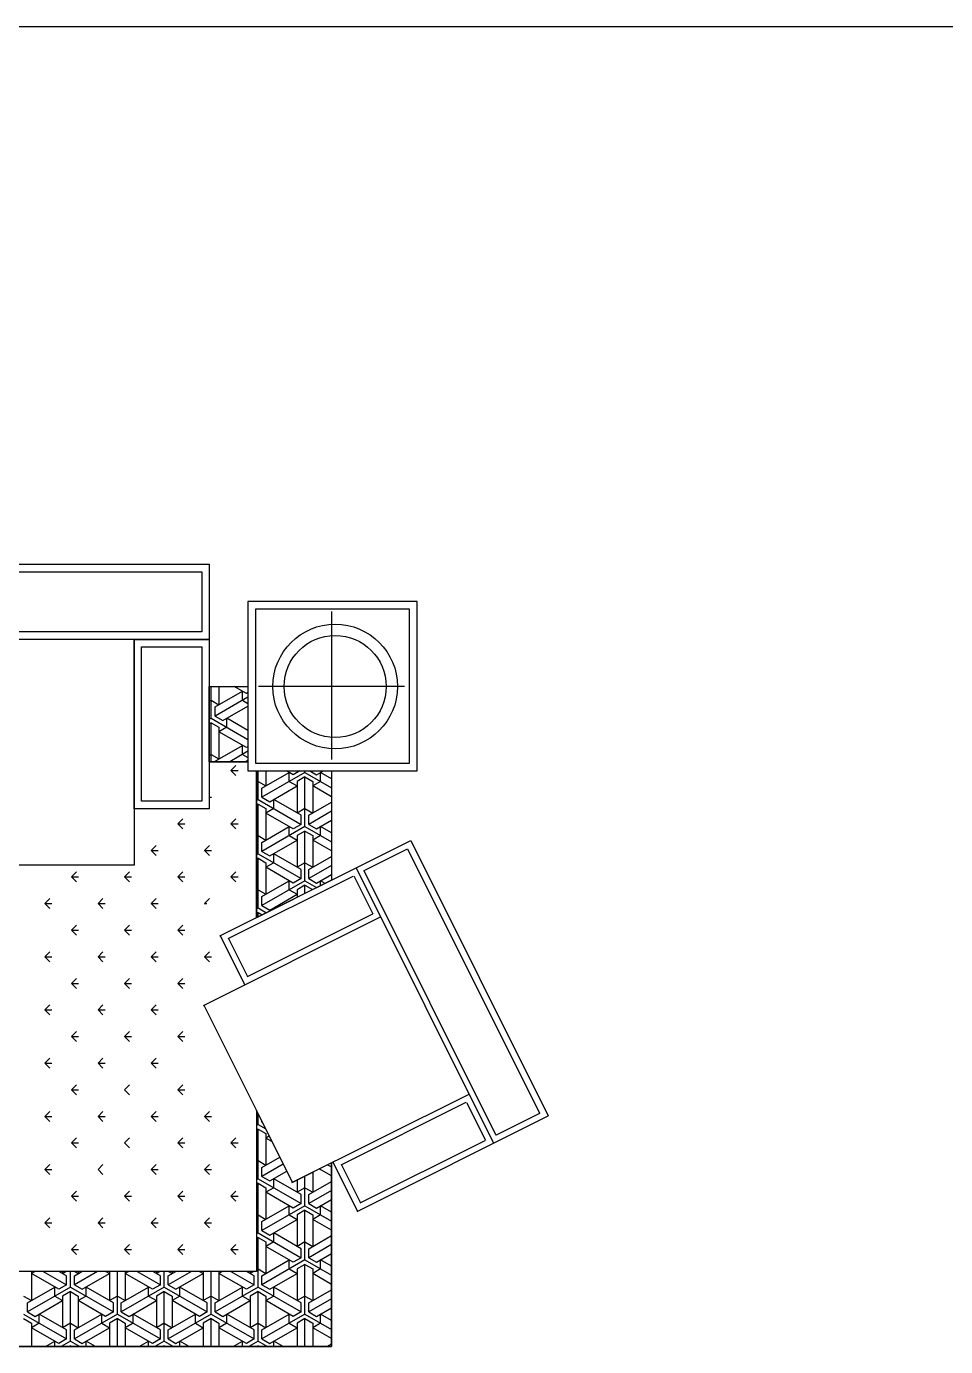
# Model space of a CAD drawing. Header units: millimetres. Extents: x -30782 to 40110, y 35885 to 73818.
# Drawn here: x 9329 to 11774, y 59705 to 63215 of the extents above; entities that cross this region are included whole.
import ezdxf

# ---------------------------------------------------------------- set-up
doc = ezdxf.new("R2010")
doc.units = ezdxf.units.MM
doc.layers.add('www.cad-blocks.net', color=7, linetype='Continuous')

# ---------------------------------------------------------------- blocks, each defined once
blk = doc.blocks.new('A$C3B9F700E')
for p, q in [((736.9, 2080, -685.7), (2936.9, 2080, -685.7)), ((2936.9, 2080, -685.7), (2936.9, 1430, -685.7)), ((2936.9, 2080, -685.7), (2936.9, 1880, -685.7)), ((756.9, 2060, -685.7), (2916.9, 2060, -685.7)), ((2916.9, 2060, -685.7), (2916.9, 1900, -685.7)), ((3489.8, 1980.6, -685.7), (3039.8, 1980.6, -685.7)), ((3039.8, 1980.6, -685.7), (3039.8, 1530.6, -685.7)), ((3489.8, 1530.6, -685.7), (3489.8, 1980.6, -685.7)), ((3469.8, 1960.6, -685.7), (3059.8, 1960.6, -685.7)), ((3059.8, 1960.6, -685.7), (3059.8, 1550.6, -685.7)), ((3262.1, 1953.9, -685.7), (3262.1, 1560.5, -685.7)), ((3469.8, 1550.6, -685.7), (3469.8, 1960.6, -685.7)), ((2916.9, 1900, -685.7), (756.9, 1900, -685.7)), ((2936.9, 1880, -685.7), (736.9, 1880, -685.7)), ((2936.9, 1880, -685.7), (736.9, 1880, -685.7)), ((2736.9, 1880, -685.7), (2736.9, 1280, -685.7)), ((2736.9, 1430, -685.7), (2736.9, 1880, -685.7)), ((2736.9, 1880, -685.7), (2936.9, 1880, -685.7)), ((2936.9, 1880, -685.7), (2936.9, 1430, -685.7)), ((2756.9, 1450, -685.7), (2756.9, 1860, -685.7)), ((2756.9, 1860, -685.7), (2916.9, 1860, -685.7)), ((2916.9, 1860, -685.7), (2916.9, 1450, -685.7)), ((2936.9, 1754.8, -685.7), (3039.8, 1754.8, -685.7)), ((2936.9, 1554.8, -685.7), (2936.9, 1754.8, -685.7)), ((2936.9, 1754.8, -685.7), (3039.8, 1754.8, -685.7)), ((2941.9, 1670.3, -685.7), (2941.9, 1754.8, -685.7)), ((2962.7, 1754.8, -685.7), (2962.7, 1706.3, -685.7)), ((3035.5, 1736.3, -685.7), (3003.4, 1754.8, -685.7)), ((3039.8, 1754.8, -685.7), (3039.8, 1554.8, -685.7)), ((3456.2, 1754.8, -685.7), (3068, 1754.8, -685.7)), ((2952.3, 1700.3, -685.7), (3025.1, 1742.3, -685.7)), ((3039.8, 1726.8, -685.7), (2952.3, 1676.3, -685.7)), ((3025.1, 1718.3, -685.7), (3025.1, 1742.3, -685.7)), ((3039.8, 1738.8, -685.7), (3035.5, 1736.3, -685.7)), ((2941.9, 1718.3, -685.7), (2936.9, 1715.4, -685.7)), ((2941.9, 1718.3, -685.7), (2962.7, 1706.3, -685.7)), ((2952.3, 1676.3, -685.7), (2952.3, 1700.3, -685.7)), ((2973.1, 1664.3, -685.7), (3039.8, 1702.8, -685.7)), ((3025.1, 1718.3, -685.7), (3039.8, 1709.8, -685.7)), ((2941.9, 1670.3, -685.7), (2936.9, 1667.4, -685.7)), ((2941.9, 1658.3, -685.7), (2936.9, 1655.4, -685.7)), ((2941.9, 1670.3, -685.7), (3039.8, 1613.8, -685.7)), ((2941.9, 1658.3, -685.7), (2962.7, 1646.3, -685.7)), ((2941.9, 1554.8, -685.7), (2941.9, 1658.3, -685.7)), ((2952.3, 1676.3, -685.7), (2973.1, 1664.3, -685.7)), ((3039.8, 1637.8, -685.7), (2983.5, 1670.3, -685.7)), ((2983.5, 1646.3, -685.7), (2983.5, 1670.3, -685.7)), ((2962.7, 1646.3, -685.7), (2962.7, 1562.3, -685.7)), ((2983.5, 1646.3, -685.7), (2962.7, 1634.3, -685.7)), ((3035.5, 1592.3, -685.7), (2962.7, 1634.3, -685.7)), ((2952.3, 1556.3, -685.7), (3025.1, 1598.3, -685.7)), ((3039.8, 1582.8, -685.7), (2991.3, 1554.8, -685.7)), ((3025.1, 1574.3, -685.7), (3025.1, 1598.3, -685.7)), ((3039.8, 1594.8, -685.7), (3035.5, 1592.3, -685.7)), ((2941.9, 1574.3, -685.7), (2936.9, 1571.4, -685.7)), ((3039.8, 1554.8, -685.7), (2936.9, 1554.8, -685.7)), ((2936.9, 1554.8, -685.7), (3039.8, 1554.8, -685.7)), ((2941.9, 1574.3, -685.7), (2962.7, 1562.3, -685.7)), ((2952.3, 1554.8, -685.7), (2952.3, 1556.3, -685.7)), ((2994.6, 1531.3, -685.7), (3007.9, 1544.5, -685.7)), ((3025.1, 1574.3, -685.7), (3039.8, 1565.8, -685.7)), ((3032.8, 1554.8, -685.7), (3039.8, 1558.8, -685.7)), ((3059.8, 1550.6, -685.7), (3469.8, 1550.6, -685.7)), ((2994.6, 1531.3, -685.7), (3013.4, 1531.3, -685.7)), ((2994.6, 1531.3, -685.7), (3007.9, 1518, -685.7)), ((3039.8, 1530.6, -685.7), (3489.8, 1530.6, -685.7)), ((3062.1, 1140.2, -685.7), (3062.1, 1530.6, -685.7)), ((3062.1, 1530.6, -685.7), (3062.1, 1140.2, -685.7)), ((3062.1, 1530.6, -685.7), (3262.1, 1530.6, -685.7)), ((3066.6, 1454.3, -685.7), (3066.6, 1530.6, -685.7)), ((3077, 1484.3, -685.7), (3149.8, 1526.3, -685.7)), ((3191.3, 1526.3, -685.7), (3077, 1460.3, -685.7)), ((3087.4, 1530.6, -685.7), (3087.4, 1490.3, -685.7)), ((3160.2, 1520.3, -685.7), (3142.3, 1530.6, -685.7)), ((3149.8, 1502.3, -685.7), (3149.8, 1526.3, -685.7)), ((3178, 1530.6, -685.7), (3160.2, 1520.3, -685.7)), ((3191.3, 1514.3, -685.7), (3170.6, 1502.3, -685.7)), ((3191.3, 1526.3, -685.7), (3191.3, 1530.6, -685.7)), ((3191.3, 1526.3, -685.7), (3262.1, 1485.5, -685.7)), ((3191.3, 1382.3, -685.7), (3191.3, 1514.3, -685.7)), ((3191.3, 1514.3, -685.7), (3212.1, 1502.3, -685.7)), ((3204.7, 1530.6, -685.7), (3222.5, 1520.3, -685.7)), ((3222.5, 1520.3, -685.7), (3240.3, 1530.6, -685.7)), ((3262.1, 1509.5, -685.7), (3232.9, 1526.3, -685.7)), ((3232.9, 1502.3, -685.7), (3232.9, 1526.3, -685.7)), ((3262.1, 1530.6, -685.7), (3262.1, 1240.1, -685.7)), ((3262.1, 1530.6, -685.7), (3262.1, 1240.1, -685.7)), ((3066.6, 1502.3, -685.7), (3062.1, 1499.7, -685.7)), ((3066.6, 1502.3, -685.7), (3087.4, 1490.3, -685.7)), ((3077, 1460.3, -685.7), (3077, 1484.3, -685.7)), ((3097.8, 1448.3, -685.7), (3170.6, 1490.3, -685.7)), ((3149.8, 1502.3, -685.7), (3170.6, 1490.3, -685.7)), ((3170.6, 1502.3, -685.7), (3170.6, 1418.3, -685.7)), ((3212.1, 1502.3, -685.7), (3212.1, 1418.3, -685.7)), ((3232.9, 1502.3, -685.7), (3212.1, 1490.3, -685.7)), ((3262.1, 1461.5, -685.7), (3212.1, 1490.3, -685.7)), ((2916.9, 1450, -685.7), (2756.9, 1450, -685.7)), ((2936.9, 1473.6, -685.7), (2937.2, 1473.8, -685.7)), ((2936.9, 1460.6, -685.7), (2942.6, 1460.6, -685.7)), ((2936.9, 1447.6, -685.7), (2937.2, 1447.3, -685.7)), ((3066.6, 1454.3, -685.7), (3062.1, 1451.7, -685.7)), ((3066.6, 1442.3, -685.7), (3062.1, 1439.7, -685.7)), ((3066.6, 1454.3, -685.7), (3181, 1388.3, -685.7)), ((3066.6, 1310.3, -685.7), (3066.6, 1442.3, -685.7)), ((3066.6, 1442.3, -685.7), (3087.4, 1430.3, -685.7)), ((3077, 1460.3, -685.7), (3097.8, 1448.3, -685.7)), ((3181, 1412.3, -685.7), (3108.2, 1454.3, -685.7)), ((3108.2, 1430.3, -685.7), (3108.2, 1454.3, -685.7)), ((3201.7, 1412.3, -685.7), (3262.1, 1447.2, -685.7)), ((2936.9, 1430, -685.7), (2736.9, 1430, -685.7)), ((2936.9, 1430, -685.7), (2736.9, 1430, -685.7)), ((3087.4, 1430.3, -685.7), (3087.4, 1346.3, -685.7)), ((3108.2, 1430.3, -685.7), (3087.4, 1418.3, -685.7)), ((3160.2, 1376.3, -685.7), (3087.4, 1418.3, -685.7)), ((3191.3, 1430.3, -685.7), (3170.6, 1418.3, -685.7)), ((3181, 1388.3, -685.7), (3181, 1412.3, -685.7)), ((3191.3, 1430.3, -685.7), (3212.1, 1418.3, -685.7)), ((3262.1, 1423.2, -685.7), (3201.7, 1388.3, -685.7)), ((3201.7, 1388.3, -685.7), (3201.7, 1412.3, -685.7)), ((2853.2, 1389.9, -685.7), (2866.4, 1403.1, -685.7)), ((2853.2, 1389.9, -685.7), (2871.9, 1389.9, -685.7)), ((2853.2, 1389.9, -685.7), (2866.4, 1376.6, -685.7)), ((2994.6, 1389.9, -685.7), (3007.9, 1403.1, -685.7)), ((2994.6, 1389.9, -685.7), (3013.4, 1389.9, -685.7)), ((2994.6, 1389.9, -685.7), (3007.9, 1376.6, -685.7)), ((3077, 1340.3, -685.7), (3149.8, 1382.3, -685.7)), ((3191.3, 1382.3, -685.7), (3077, 1316.3, -685.7)), ((3149.8, 1358.3, -685.7), (3149.8, 1382.3, -685.7)), ((3181, 1388.3, -685.7), (3160.2, 1376.3, -685.7)), ((3191.3, 1370.3, -685.7), (3170.6, 1358.3, -685.7)), ((3191.3, 1382.3, -685.7), (3262.1, 1341.5, -685.7)), ((3191.3, 1370.3, -685.7), (3212.1, 1358.3, -685.7)), ((3191.3, 1238.3, -685.7), (3191.3, 1370.3, -685.7)), ((3201.7, 1388.3, -685.7), (3222.5, 1376.3, -685.7)), ((3222.5, 1376.3, -685.7), (3262.1, 1399.2, -685.7)), ((3262.1, 1365.5, -685.7), (3232.9, 1382.3, -685.7)), ((3232.9, 1358.3, -685.7), (3232.9, 1382.3, -685.7)), ((2965.3, 1091.9, -685.7), (3472.5, 1345.2, -685.7)), ((3066.6, 1358.3, -685.7), (3062.1, 1355.7, -685.7)), ((3066.6, 1358.3, -685.7), (3087.4, 1346.3, -685.7)), ((3077, 1316.3, -685.7), (3077, 1340.3, -685.7)), ((3097.8, 1304.3, -685.7), (3170.6, 1346.3, -685.7)), ((3149.8, 1358.3, -685.7), (3170.6, 1346.3, -685.7)), ((3170.6, 1358.3, -685.7), (3170.6, 1274.3, -685.7)), ((3212.1, 1358.3, -685.7), (3212.1, 1274.3, -685.7)), ((3232.9, 1358.3, -685.7), (3212.1, 1346.3, -685.7)), ((3262.1, 1317.5, -685.7), (3212.1, 1346.3, -685.7)), ((3472.5, 1345.2, -685.7), (3838, 613.2, -685.7)), ((2782.5, 1319.2, -685.7), (2795.7, 1332.4, -685.7)), ((2782.5, 1319.2, -685.7), (2801.2, 1319.2, -685.7)), ((2782.5, 1319.2, -685.7), (2795.7, 1305.9, -685.7)), ((2923.9, 1319.2, -685.7), (2937.2, 1332.4, -685.7)), ((2923.9, 1319.2, -685.7), (2937.2, 1305.9, -685.7)), ((2923.9, 1319.2, -685.7), (2942.6, 1319.2, -685.7)), ((3066.6, 1310.3, -685.7), (3062.1, 1307.7, -685.7)), ((3066.6, 1310.3, -685.7), (3181, 1244.3, -685.7)), ((3077, 1316.3, -685.7), (3097.8, 1304.3, -685.7)), ((3181, 1268.3, -685.7), (3108.2, 1310.3, -685.7)), ((3108.2, 1286.3, -685.7), (3108.2, 1310.3, -685.7)), ((3201.7, 1268.3, -685.7), (3262.1, 1303.2, -685.7)), ((3348.8, 1265.3, -685.7), (3464.4, 1323, -685.7)), ((3464.4, 1323, -685.7), (3815.2, 620.4, -685.7)), ((2736.9, 1280, -685.7), (936.9, 1280, -685.7)), ((3066.6, 1298.3, -685.7), (3062.1, 1295.7, -685.7)), ((3066.6, 1298.3, -685.7), (3087.4, 1286.3, -685.7)), ((3066.6, 1166.3, -685.7), (3066.6, 1298.3, -685.7)), ((3087.4, 1286.3, -685.7), (3087.4, 1202.3, -685.7)), ((3108.2, 1286.3, -685.7), (3087.4, 1274.3, -685.7)), ((3160.2, 1232.3, -685.7), (3087.4, 1274.3, -685.7)), ((3191.3, 1286.3, -685.7), (3170.6, 1274.3, -685.7)), ((3181, 1244.3, -685.7), (3181, 1268.3, -685.7)), ((3191.3, 1286.3, -685.7), (3212.1, 1274.3, -685.7)), ((3262.1, 1279.2, -685.7), (3201.7, 1244.3, -685.7)), ((3201.7, 1244.3, -685.7), (3201.7, 1268.3, -685.7)), ((3327.6, 1272.8, -685.7), (3693.1, 540.9, -685.7)), ((3348.6, 1264.7, -685.7), (3348.8, 1265.3, -685.7)), ((3699.2, 562.5, -685.7), (3348.6, 1264.7, -685.7)), ((2570.3, 1248.4, -685.7), (2583.6, 1261.7, -685.7)), ((2570.3, 1248.4, -685.7), (2589.1, 1248.4, -685.7)), ((2570.3, 1248.4, -685.7), (2583.6, 1235.2, -685.7)), ((2711.8, 1248.4, -685.7), (2725, 1261.7, -685.7)), ((2711.8, 1248.4, -685.7), (2725, 1235.2, -685.7)), ((2711.8, 1248.4, -685.7), (2730.5, 1248.4, -685.7)), ((2853.2, 1248.4, -685.7), (2866.4, 1261.7, -685.7)), ((2853.2, 1248.4, -685.7), (2866.4, 1235.2, -685.7)), ((2853.2, 1248.4, -685.7), (2871.9, 1248.4, -685.7)), ((2987.4, 1084.8, -685.7), (3320, 1250.9, -685.7)), ((2994.6, 1248.4, -685.7), (3007.9, 1261.7, -685.7)), ((2994.6, 1248.4, -685.7), (3007.9, 1235.2, -685.7)), ((2994.6, 1248.4, -685.7), (3013.4, 1248.4, -685.7)), ((3262.1, 1240.1, -685.7), (3062.1, 1140.2, -685.7)), ((3077, 1196.3, -685.7), (3149.8, 1238.3, -685.7)), ((3191.3, 1238.3, -685.7), (3077, 1172.3, -685.7)), ((3149.8, 1214.3, -685.7), (3149.8, 1238.3, -685.7)), ((3181, 1244.3, -685.7), (3160.2, 1232.3, -685.7)), ((3191.3, 1238.3, -685.7), (3222.5, 1220.3, -685.7)), ((3201.7, 1244.3, -685.7), (3222.5, 1232.3, -685.7)), ((3222.5, 1232.3, -685.7), (3262.1, 1255.2, -685.7)), ((3244.8, 1231.5, -685.7), (3232.9, 1238.3, -685.7)), ((3232.9, 1225.5, -685.7), (3232.9, 1238.3, -685.7)), ((3321.4, 1251.2, -685.7), (3371.9, 1150.1, -685.7)), ((3066.6, 1214.3, -685.7), (3062.1, 1211.7, -685.7)), ((3066.6, 1214.3, -685.7), (3087.4, 1202.3, -685.7)), ((3077, 1172.3, -685.7), (3077, 1196.3, -685.7)), ((3097.8, 1160.3, -685.7), (3170.6, 1202.3, -685.7)), ((3149.8, 1214.3, -685.7), (3170.6, 1202.3, -685.7)), ((3191.3, 1226.3, -685.7), (3170.6, 1214.3, -685.7)), ((3170.6, 1214.3, -685.7), (3170.6, 1194.4, -685.7)), ((3191.3, 1226.3, -685.7), (3211.4, 1214.8, -685.7)), ((3191.3, 1204.8, -685.7), (3191.3, 1226.3, -685.7)), ((2499.6, 1177.7, -685.7), (2512.9, 1191, -685.7)), ((2499.6, 1177.7, -685.7), (2512.9, 1164.5, -685.7)), ((2499.6, 1177.7, -685.7), (2518.4, 1177.7, -685.7)), ((2641.1, 1177.7, -685.7), (2654.3, 1191, -685.7)), ((2641.1, 1177.7, -685.7), (2654.3, 1164.5, -685.7)), ((2641.1, 1177.7, -685.7), (2659.8, 1177.7, -685.7)), ((2782.5, 1177.7, -685.7), (2795.7, 1191, -685.7)), ((2782.5, 1177.7, -685.7), (2801.2, 1177.7, -685.7)), ((2782.5, 1177.7, -685.7), (2795.7, 1164.5, -685.7)), ((2923.9, 1177.7, -685.7), (2937.2, 1191, -685.7)), ((2923.9, 1177.7, -685.7), (2925.9, 1175.7, -685.7)), ((2923.9, 1177.7, -685.7), (2930, 1177.7, -685.7)), ((3066.6, 1166.3, -685.7), (3062.1, 1163.7, -685.7)), ((3066.6, 1166.3, -685.7), (3088.8, 1153.5, -685.7)), ((3077, 1172.3, -685.7), (3097.8, 1160.3, -685.7)), ((3111.1, 1164.7, -685.7), (3108.2, 1166.3, -685.7)), ((3108.2, 1163.2, -685.7), (3108.2, 1166.3, -685.7)), ((2921.7, 907.1, -685.7), (3392.7, 1142.3, -685.7)), ((3038.9, 983.8, -685.7), (3371.9, 1150.1, -685.7)), ((3066.6, 1154.3, -685.7), (3062.1, 1151.7, -685.7)), ((3066.6, 1154.3, -685.7), (3077.6, 1148, -685.7)), ((3066.6, 1142.5, -685.7), (3066.6, 1154.3, -685.7)), ((2570.3, 1107, -685.7), (2583.6, 1120.3, -685.7)), ((2570.3, 1107, -685.7), (2589.1, 1107, -685.7)), ((2570.3, 1107, -685.7), (2583.6, 1093.8, -685.7)), ((2711.8, 1107, -685.7), (2725, 1120.3, -685.7)), ((2711.8, 1107, -685.7), (2725, 1093.8, -685.7)), ((2711.8, 1107, -685.7), (2730.5, 1107, -685.7)), ((2853.2, 1107, -685.7), (2866.4, 1120.3, -685.7)), ((2853.2, 1107, -685.7), (2866.4, 1093.8, -685.7)), ((2853.2, 1107, -685.7), (2871.9, 1107, -685.7)), ((2966.2, 1092.3, -685.7), (3031.3, 961.9, -685.7)), ((2988.1, 1084.7, -685.7), (3038.4, 984, -685.7)), ((2499.6, 1036.3, -685.7), (2512.9, 1049.6, -685.7)), ((2499.6, 1036.3, -685.7), (2512.9, 1023.1, -685.7)), ((2499.6, 1036.3, -685.7), (2518.4, 1036.3, -685.7)), ((2641.1, 1036.3, -685.7), (2654.3, 1049.6, -685.7)), ((2641.1, 1036.3, -685.7), (2654.3, 1023.1, -685.7)), ((2641.1, 1036.3, -685.7), (2659.8, 1036.3, -685.7)), ((2782.5, 1036.3, -685.7), (2795.7, 1049.6, -685.7)), ((2782.5, 1036.3, -685.7), (2801.2, 1036.3, -685.7)), ((2782.5, 1036.3, -685.7), (2795.7, 1023.1, -685.7)), ((2923.9, 1036.3, -685.7), (2937.2, 1049.6, -685.7)), ((2923.9, 1036.3, -685.7), (2937.2, 1023.1, -685.7)), ((2923.9, 1036.3, -685.7), (2942.6, 1036.3, -685.7)), ((2570.3, 965.6, -685.7), (2583.6, 978.9, -685.7)), ((2570.3, 965.6, -685.7), (2589.1, 965.6, -685.7)), ((2570.3, 965.6, -685.7), (2583.6, 952.3, -685.7)), ((2711.8, 965.6, -685.7), (2725, 978.9, -685.7)), ((2711.8, 965.6, -685.7), (2725, 952.3, -685.7)), ((2711.8, 965.6, -685.7), (2730.5, 965.6, -685.7)), ((2853.2, 965.6, -685.7), (2866.4, 978.9, -685.7)), ((2853.2, 965.6, -685.7), (2866.4, 952.3, -685.7)), ((2853.2, 965.6, -685.7), (2871.9, 965.6, -685.7)), ((2499.6, 894.9, -685.7), (2512.9, 908.1, -685.7)), ((2499.6, 894.9, -685.7), (2512.9, 881.6, -685.7)), ((2499.6, 894.9, -685.7), (2518.4, 894.9, -685.7)), ((2641.1, 894.9, -685.7), (2654.3, 908.1, -685.7)), ((2641.1, 894.9, -685.7), (2654.3, 881.6, -685.7)), ((2641.1, 894.9, -685.7), (2659.8, 894.9, -685.7)), ((2782.5, 894.9, -685.7), (2795.7, 908.1, -685.7)), ((2782.5, 894.9, -685.7), (2801.2, 894.9, -685.7)), ((2782.5, 894.9, -685.7), (2795.7, 881.6, -685.7)), ((2922.6, 907.6, -685.7), (3157.8, 436.6, -685.7)), ((2570.3, 824.2, -685.7), (2583.6, 837.4, -685.7)), ((2570.3, 824.2, -685.7), (2589.1, 824.2, -685.7)), ((2570.3, 824.2, -685.7), (2583.6, 810.9, -685.7)), ((2711.8, 824.2, -685.7), (2725, 837.4, -685.7)), ((2711.8, 824.2, -685.7), (2725, 810.9, -685.7)), ((2711.8, 824.2, -685.7), (2730.5, 824.2, -685.7)), ((2853.2, 824.2, -685.7), (2866.4, 837.4, -685.7)), ((2853.2, 824.2, -685.7), (2866.4, 810.9, -685.7)), ((2853.2, 824.2, -685.7), (2871.9, 824.2, -685.7)), ((2499.6, 753.5, -685.7), (2512.9, 766.7, -685.7)), ((2499.6, 753.5, -685.7), (2512.9, 740.2, -685.7)), ((2499.6, 753.5, -685.7), (2518.4, 753.5, -685.7)), ((2641.1, 753.5, -685.7), (2654.3, 766.7, -685.7)), ((2641.1, 753.5, -685.7), (2654.3, 740.2, -685.7)), ((2641.1, 753.5, -685.7), (2659.8, 753.5, -685.7)), ((2782.5, 753.5, -685.7), (2795.7, 766.7, -685.7)), ((2782.5, 753.5, -685.7), (2801.2, 753.5, -685.7)), ((2782.5, 753.5, -685.7), (2795.7, 740.2, -685.7)), ((2570.3, 682.8, -685.7), (2583.6, 696, -685.7)), ((2570.3, 682.8, -685.7), (2589.1, 682.8, -685.7)), ((2570.3, 682.8, -685.7), (2583.6, 669.5, -685.7)), ((2711.8, 682.8, -685.7), (2725, 696, -685.7)), ((2711.8, 682.8, -685.7), (2725, 669.5, -685.7)), ((2853.2, 682.8, -685.7), (2866.4, 696, -685.7)), ((2853.2, 682.8, -685.7), (2866.4, 669.5, -685.7)), ((2853.2, 682.8, -685.7), (2871.9, 682.8, -685.7)), ((3156.9, 436.1, -685.7), (3627.9, 671.3, -685.7)), ((3287.7, 483.3, -685.7), (3620.3, 649.4, -685.7)), ((3620.9, 649.2, -685.7), (3671.2, 548.5, -685.7)), ((2499.6, 612, -685.7), (2512.9, 625.3, -685.7)), ((2499.6, 612, -685.7), (2512.9, 598.8, -685.7)), ((2499.6, 612, -685.7), (2518.4, 612, -685.7)), ((2641.1, 612, -685.7), (2654.3, 625.3, -685.7)), ((2641.1, 612, -685.7), (2654.3, 598.8, -685.7)), ((2641.1, 612, -685.7), (2659.8, 612, -685.7)), ((2782.5, 612, -685.7), (2795.7, 625.3, -685.7)), ((2782.5, 612, -685.7), (2801.2, 612, -685.7)), ((2782.5, 612, -685.7), (2795.7, 598.8, -685.7)), ((2923.9, 612, -685.7), (2937.2, 625.3, -685.7)), ((2923.9, 612, -685.7), (2937.2, 598.8, -685.7)), ((2923.9, 612, -685.7), (2942.6, 612, -685.7)), ((3062.1, 628.3, -685.7), (3062.1, 200, -685.7)), ((3157.8, 436.6, -685.7), (3062.1, 628.3, -685.7)), ((3062.1, 628.3, -685.7), (3062.1, 200, -685.7)), ((3066.6, 590.3, -685.7), (3066.6, 619.2, -685.7)), ((3077, 596.3, -685.7), (3077, 598.3, -685.7)), ((3077.8, 596.8, -685.7), (3077, 596.3, -685.7)), ((3329.8, 359.5, -685.7), (3838, 613.2, -685.7)), ((3815, 619.9, -685.7), (3699.8, 562.3, -685.7)), ((3815.2, 620.4, -685.7), (3815, 619.9, -685.7)), ((3066.6, 590.3, -685.7), (3062.1, 587.7, -685.7)), ((3066.6, 578.3, -685.7), (3062.1, 575.7, -685.7)), ((3066.6, 590.3, -685.7), (3086.9, 578.6, -685.7)), ((3066.6, 578.3, -685.7), (3087.4, 566.3, -685.7)), ((3066.6, 446.3, -685.7), (3066.6, 578.3, -685.7)), ((3077, 596.3, -685.7), (3078.4, 595.5, -685.7)), ((3087.4, 566.3, -685.7), (3087.4, 482.3, -685.7)), ((3699.8, 562.3, -685.7), (3699.2, 562.5, -685.7)), ((2570.3, 541.3, -685.7), (2583.6, 554.6, -685.7)), ((2570.3, 541.3, -685.7), (2589.1, 541.3, -685.7)), ((2570.3, 541.3, -685.7), (2583.6, 528.1, -685.7)), ((2711.8, 541.3, -685.7), (2725, 554.6, -685.7)), ((2711.8, 541.3, -685.7), (2725, 528.1, -685.7)), ((2853.2, 541.3, -685.7), (2866.4, 554.6, -685.7)), ((2853.2, 541.3, -685.7), (2866.4, 528.1, -685.7)), ((2853.2, 541.3, -685.7), (2871.9, 541.3, -685.7)), ((2994.6, 541.3, -685.7), (3007.9, 554.6, -685.7)), ((2994.6, 541.3, -685.7), (3007.9, 528.1, -685.7)), ((2994.6, 541.3, -685.7), (3013.4, 541.3, -685.7)), ((3096.4, 559.5, -685.7), (3087.4, 554.3, -685.7)), ((3103.7, 544.9, -685.7), (3087.4, 554.3, -685.7)), ((3338.4, 381.8, -685.7), (3671, 547.9, -685.7)), ((3066.6, 494.3, -685.7), (3062.1, 491.7, -685.7)), ((3066.6, 494.3, -685.7), (3087.4, 482.3, -685.7)), ((3077, 476.3, -685.7), (3124.3, 503.6, -685.7)), ((2499.6, 470.6, -685.7), (2512.9, 483.9, -685.7)), ((2499.6, 470.6, -685.7), (2518.4, 470.6, -685.7)), ((2499.6, 470.6, -685.7), (2512.9, 457.4, -685.7)), ((2641.1, 470.6, -685.7), (2654.3, 483.9, -685.7)), ((2641.1, 470.6, -685.7), (2654.3, 457.4, -685.7)), ((2782.5, 470.6, -685.7), (2795.7, 483.9, -685.7)), ((2782.5, 470.6, -685.7), (2801.2, 470.6, -685.7)), ((2782.5, 470.6, -685.7), (2795.7, 457.4, -685.7)), ((2923.9, 470.6, -685.7), (2937.2, 483.9, -685.7)), ((2923.9, 470.6, -685.7), (2942.6, 470.6, -685.7)), ((2923.9, 470.6, -685.7), (2937.2, 457.4, -685.7)), ((3133.6, 485, -685.7), (3077, 452.3, -685.7)), ((3077, 452.3, -685.7), (3077, 476.3, -685.7)), ((3097.8, 440.3, -685.7), (3142.9, 466.4, -685.7)), ((3262.1, 488.6, -685.7), (3157.8, 436.6, -685.7)), ((3212.1, 463.7, -685.7), (3212.1, 410.3, -685.7)), ((3262.1, 453.5, -685.7), (3229.4, 472.3, -685.7)), ((3251.7, 483.5, -685.7), (3262.1, 477.5, -685.7)), ((3262.1, 0, -685.7), (3262.1, 488.6, -685.7)), ((3262.1, 488.6, -685.7), (3262.1, 0, -685.7)), ((3265.6, 490.4, -685.7), (3330.7, 359.9, -685.7)), ((3288.4, 483.2, -685.7), (3338.7, 382.5, -685.7)), ((3066.6, 446.3, -685.7), (3062.1, 443.7, -685.7)), ((3066.6, 434.3, -685.7), (3062.1, 431.7, -685.7)), ((3066.6, 446.3, -685.7), (3181, 380.3, -685.7)), ((3066.6, 434.3, -685.7), (3087.4, 422.3, -685.7)), ((3066.6, 302.3, -685.7), (3066.6, 434.3, -685.7)), ((3077, 452.3, -685.7), (3097.8, 440.3, -685.7)), ((3087.4, 422.3, -685.7), (3087.4, 338.3, -685.7)), ((3108.2, 422.3, -685.7), (3087.4, 410.3, -685.7)), ((3181, 404.3, -685.7), (3108.2, 446.3, -685.7)), ((3108.2, 422.3, -685.7), (3108.2, 446.3, -685.7)), ((3170.6, 442.9, -685.7), (3170.6, 410.3, -685.7)), ((3191.3, 422.3, -685.7), (3170.6, 410.3, -685.7)), ((3191.3, 374.3, -685.7), (3191.3, 453.3, -685.7)), ((3191.3, 422.3, -685.7), (3212.1, 410.3, -685.7)), ((3201.7, 404.3, -685.7), (3262.1, 439.2, -685.7)), ((2570.3, 399.9, -685.7), (2583.6, 413.2, -685.7)), ((2570.3, 399.9, -685.7), (2589.1, 399.9, -685.7)), ((2570.3, 399.9, -685.7), (2583.6, 386.7, -685.7)), ((2711.8, 399.9, -685.7), (2725, 413.2, -685.7)), ((2711.8, 399.9, -685.7), (2730.5, 399.9, -685.7)), ((2711.8, 399.9, -685.7), (2725, 386.7, -685.7)), ((2853.2, 399.9, -685.7), (2866.4, 413.2, -685.7)), ((2853.2, 399.9, -685.7), (2871.9, 399.9, -685.7)), ((2853.2, 399.9, -685.7), (2866.4, 386.7, -685.7)), ((2994.6, 399.9, -685.7), (3007.9, 413.2, -685.7)), ((2994.6, 399.9, -685.7), (3013.4, 399.9, -685.7)), ((2994.6, 399.9, -685.7), (3007.9, 386.7, -685.7)), ((3160.2, 368.3, -685.7), (3087.4, 410.3, -685.7)), ((3181, 380.3, -685.7), (3181, 404.3, -685.7)), ((3262.1, 415.2, -685.7), (3201.7, 380.3, -685.7)), ((3201.7, 380.3, -685.7), (3201.7, 404.3, -685.7)), ((3222.5, 368.3, -685.7), (3262.1, 391.2, -685.7)), ((3077, 332.3, -685.7), (3149.8, 374.3, -685.7)), ((3191.3, 374.3, -685.7), (3077, 308.3, -685.7)), ((3149.8, 350.3, -685.7), (3149.8, 374.3, -685.7)), ((3181, 380.3, -685.7), (3160.2, 368.3, -685.7)), ((3191.3, 362.3, -685.7), (3170.6, 350.3, -685.7)), ((3191.3, 374.3, -685.7), (3262.1, 333.5, -685.7)), ((3191.3, 362.3, -685.7), (3212.1, 350.3, -685.7)), ((3191.3, 230.3, -685.7), (3191.3, 362.3, -685.7)), ((3201.7, 380.3, -685.7), (3222.5, 368.3, -685.7)), ((3262.1, 357.5, -685.7), (3232.9, 374.3, -685.7)), ((3232.9, 350.3, -685.7), (3232.9, 374.3, -685.7)), ((2499.6, 329.2, -685.7), (2512.9, 342.5, -685.7)), ((2499.6, 329.2, -685.7), (2512.9, 315.9, -685.7)), ((2499.6, 329.2, -685.7), (2518.4, 329.2, -685.7)), ((2641.1, 329.2, -685.7), (2654.3, 342.5, -685.7)), ((2641.1, 329.2, -685.7), (2654.3, 315.9, -685.7)), ((2641.1, 329.2, -685.7), (2659.8, 329.2, -685.7)), ((2782.5, 329.2, -685.7), (2795.7, 342.5, -685.7)), ((2782.5, 329.2, -685.7), (2801.2, 329.2, -685.7)), ((2782.5, 329.2, -685.7), (2795.7, 315.9, -685.7)), ((2923.9, 329.2, -685.7), (2937.2, 342.5, -685.7)), ((2923.9, 329.2, -685.7), (2937.2, 315.9, -685.7)), ((2923.9, 329.2, -685.7), (2942.6, 329.2, -685.7)), ((3066.6, 350.3, -685.7), (3062.1, 347.7, -685.7)), ((3066.6, 350.3, -685.7), (3087.4, 338.3, -685.7)), ((3077, 308.3, -685.7), (3077, 332.3, -685.7)), ((3097.8, 296.3, -685.7), (3170.6, 338.3, -685.7)), ((3149.8, 350.3, -685.7), (3170.6, 338.3, -685.7)), ((3170.6, 350.3, -685.7), (3170.6, 266.3, -685.7)), ((3212.1, 350.3, -685.7), (3212.1, 266.3, -685.7)), ((3232.9, 350.3, -685.7), (3212.1, 338.3, -685.7)), ((3262.1, 309.5, -685.7), (3212.1, 338.3, -685.7)), ((3066.6, 302.3, -685.7), (3062.1, 299.7, -685.7)), ((3066.6, 290.3, -685.7), (3062.1, 287.7, -685.7)), ((3066.6, 302.3, -685.7), (3181, 236.3, -685.7)), ((3066.6, 290.3, -685.7), (3087.4, 278.3, -685.7)), ((3066.6, 158.3, -685.7), (3066.6, 290.3, -685.7)), ((3077, 308.3, -685.7), (3097.8, 296.3, -685.7)), ((3181, 260.3, -685.7), (3108.2, 302.3, -685.7)), ((3108.2, 278.3, -685.7), (3108.2, 302.3, -685.7)), ((3201.7, 260.3, -685.7), (3262.1, 295.2, -685.7)), ((2570.3, 258.5, -685.7), (2583.6, 271.8, -685.7)), ((2570.3, 258.5, -685.7), (2589.1, 258.5, -685.7)), ((2570.3, 258.5, -685.7), (2583.6, 245.2, -685.7)), ((2711.8, 258.5, -685.7), (2725, 271.8, -685.7)), ((2711.8, 258.5, -685.7), (2725, 245.2, -685.7)), ((2711.8, 258.5, -685.7), (2730.5, 258.5, -685.7)), ((2853.2, 258.5, -685.7), (2866.4, 271.8, -685.7)), ((2853.2, 258.5, -685.7), (2866.4, 245.2, -685.7)), ((2853.2, 258.5, -685.7), (2871.9, 258.5, -685.7)), ((2994.6, 258.5, -685.7), (3007.9, 271.8, -685.7)), ((2994.6, 258.5, -685.7), (3007.9, 245.2, -685.7)), ((2994.6, 258.5, -685.7), (3013.4, 258.5, -685.7)), ((3087.4, 278.3, -685.7), (3087.4, 194.3, -685.7)), ((3108.2, 278.3, -685.7), (3087.4, 266.3, -685.7)), ((3160.2, 224.3, -685.7), (3087.4, 266.3, -685.7)), ((3191.3, 278.3, -685.7), (3170.6, 266.3, -685.7)), ((3181, 236.3, -685.7), (3181, 260.3, -685.7)), ((3191.3, 278.3, -685.7), (3212.1, 266.3, -685.7)), ((3262.1, 271.2, -685.7), (3201.7, 236.3, -685.7)), ((3201.7, 236.3, -685.7), (3201.7, 260.3, -685.7)), ((3222.5, 224.3, -685.7), (3262.1, 247.2, -685.7)), ((3077, 188.3, -685.7), (3149.8, 230.3, -685.7)), ((3191.3, 230.3, -685.7), (3077, 164.3, -685.7)), ((3149.8, 206.3, -685.7), (3149.8, 230.3, -685.7)), ((3181, 236.3, -685.7), (3160.2, 224.3, -685.7)), ((3191.3, 218.3, -685.7), (3170.6, 206.3, -685.7)), ((3191.3, 230.3, -685.7), (3262.1, 189.5, -685.7)), ((3191.3, 218.3, -685.7), (3212.1, 206.3, -685.7)), ((3191.3, 86.3, -685.7), (3191.3, 218.3, -685.7)), ((3201.7, 236.3, -685.7), (3222.5, 224.3, -685.7)), ((3262.1, 213.5, -685.7), (3232.9, 230.3, -685.7)), ((3232.9, 206.3, -685.7), (3232.9, 230.3, -685.7)), ((3062.1, 200, -685.7), (601.4, 200, -685.7)), ((3062.1, 200, -685.7), (601.4, 200, -685.7)), ((2463.9, 200, -685.7), (2463.9, 122.3, -685.7)), ((2473.7, 200, -685.7), (2463.9, 194.3, -685.7)), ((2536.6, 152.3, -685.7), (2463.9, 194.3, -685.7)), ((2495.6, 200, -685.7), (2557.4, 164.3, -685.7)), ((2511.8, 200, -685.7), (2512.9, 201, -685.7)), ((2557.4, 188.3, -685.7), (2537.2, 200, -685.7)), ((2547, 200, -685.7), (2547, 194.3, -685.7)), ((2556.9, 200, -685.7), (2547, 194.3, -685.7)), ((2557.4, 164.3, -685.7), (2557.4, 188.3, -685.7)), ((2567.8, 158.3, -685.7), (2567.8, 200, -685.7)), ((2578.2, 188.3, -685.7), (2598.4, 200, -685.7)), ((2640, 200, -685.7), (2578.2, 164.3, -685.7)), ((2578.2, 164.3, -685.7), (2578.2, 188.3, -685.7)), ((2578.8, 200, -685.7), (2588.6, 194.3, -685.7)), ((2588.6, 200, -685.7), (2588.6, 194.3, -685.7)), ((2599, 152.3, -685.7), (2671.7, 194.3, -685.7)), ((2653.3, 200, -685.7), (2654.3, 201, -685.7)), ((2661.9, 200, -685.7), (2671.7, 194.3, -685.7)), ((2671.7, 200, -685.7), (2671.7, 122.3, -685.7)), ((2692.5, 86.3, -685.7), (2692.5, 200, -685.7)), ((2713.3, 200, -685.7), (2713.3, 122.3, -685.7)), ((2723.1, 200, -685.7), (2713.3, 194.3, -685.7)), ((2786, 152.3, -685.7), (2713.3, 194.3, -685.7)), ((2745, 200, -685.7), (2806.8, 164.3, -685.7)), ((2806.8, 188.3, -685.7), (2786.6, 200, -685.7)), ((2794.7, 200, -685.7), (2795.7, 201, -685.7)), ((2796.4, 200, -685.7), (2796.4, 194.3, -685.7)), ((2806.3, 200, -685.7), (2796.4, 194.3, -685.7)), ((2806.8, 164.3, -685.7), (2806.8, 188.3, -685.7)), ((2817.2, 158.3, -685.7), (2817.2, 200, -685.7)), ((2827.6, 188.3, -685.7), (2847.8, 200, -685.7)), ((2889.4, 200, -685.7), (2827.6, 164.3, -685.7)), ((2827.6, 164.3, -685.7), (2827.6, 188.3, -685.7)), ((2828.2, 200, -685.7), (2838, 194.3, -685.7)), ((2838, 200, -685.7), (2838, 194.3, -685.7)), ((2848.4, 152.3, -685.7), (2921.1, 194.3, -685.7)), ((2911.3, 200, -685.7), (2921.1, 194.3, -685.7)), ((2921.1, 200, -685.7), (2921.1, 122.3, -685.7)), ((2936.1, 200, -685.7), (2937.2, 201, -685.7)), ((2941.9, 86.3, -685.7), (2941.9, 200, -685.7)), ((2962.7, 200, -685.7), (2962.7, 122.3, -685.7)), ((2972.5, 200, -685.7), (2962.7, 194.3, -685.7)), ((3035.5, 152.3, -685.7), (2962.7, 194.3, -685.7)), ((2994.4, 200, -685.7), (3056.2, 164.3, -685.7)), ((3056.2, 188.3, -685.7), (3036, 200, -685.7)), ((3045.9, 200, -685.7), (3045.9, 194.3, -685.7)), ((3055.7, 200, -685.7), (3045.9, 194.3, -685.7)), ((3056.2, 164.3, -685.7), (3056.2, 188.3, -685.7)), ((3066.6, 206.3, -685.7), (3062.1, 203.7, -685.7)), ((3066.6, 206.3, -685.7), (3087.4, 194.3, -685.7)), ((3077, 164.3, -685.7), (3077, 188.3, -685.7)), ((3097.8, 152.3, -685.7), (3170.6, 194.3, -685.7)), ((3149.8, 206.3, -685.7), (3170.6, 194.3, -685.7)), ((3170.6, 206.3, -685.7), (3170.6, 122.3, -685.7)), ((3212.1, 206.3, -685.7), (3212.1, 122.3, -685.7)), ((3232.9, 206.3, -685.7), (3212.1, 194.3, -685.7)), ((3262.1, 165.5, -685.7), (3212.1, 194.3, -685.7)), ((2453.5, 116.3, -685.7), (2526.2, 158.3, -685.7)), ((2567.8, 158.3, -685.7), (2453.5, 92.3, -685.7)), ((2526.2, 134.3, -685.7), (2526.2, 158.3, -685.7)), ((2557.4, 164.3, -685.7), (2536.6, 152.3, -685.7)), ((2567.8, 146.3, -685.7), (2547, 134.3, -685.7)), ((2567.8, 158.3, -685.7), (2682.1, 92.3, -685.7)), ((2567.8, 146.3, -685.7), (2588.6, 134.3, -685.7)), ((2567.8, 14.3, -685.7), (2567.8, 146.3, -685.7)), ((2578.2, 164.3, -685.7), (2599, 152.3, -685.7)), ((2682.1, 116.3, -685.7), (2609.4, 158.3, -685.7)), ((2609.4, 134.3, -685.7), (2609.4, 158.3, -685.7)), ((2702.9, 116.3, -685.7), (2775.7, 158.3, -685.7)), ((2817.2, 158.3, -685.7), (2702.9, 92.3, -685.7)), ((2775.7, 134.3, -685.7), (2775.7, 158.3, -685.7)), ((2806.8, 164.3, -685.7), (2786, 152.3, -685.7)), ((2817.2, 146.3, -685.7), (2796.4, 134.3, -685.7)), ((2817.2, 158.3, -685.7), (2931.5, 92.3, -685.7)), ((2817.2, 146.3, -685.7), (2838, 134.3, -685.7)), ((2817.2, 14.3, -685.7), (2817.2, 146.3, -685.7)), ((2827.6, 164.3, -685.7), (2848.4, 152.3, -685.7)), ((2931.5, 116.3, -685.7), (2858.8, 158.3, -685.7)), ((2858.8, 134.3, -685.7), (2858.8, 158.3, -685.7)), ((2952.3, 116.3, -685.7), (3025.1, 158.3, -685.7)), ((3066.6, 158.3, -685.7), (2952.3, 92.3, -685.7)), ((3025.1, 134.3, -685.7), (3025.1, 158.3, -685.7)), ((3056.2, 164.3, -685.7), (3035.5, 152.3, -685.7)), ((3066.6, 146.3, -685.7), (3045.9, 134.3, -685.7)), ((3066.6, 158.3, -685.7), (3181, 92.3, -685.7)), ((3066.6, 146.3, -685.7), (3087.4, 134.3, -685.7)), ((3066.6, 14.3, -685.7), (3066.6, 146.3, -685.7)), ((3077, 164.3, -685.7), (3097.8, 152.3, -685.7)), ((3181, 116.3, -685.7), (3108.2, 158.3, -685.7)), ((3108.2, 134.3, -685.7), (3108.2, 158.3, -685.7)), ((3201.7, 116.3, -685.7), (3262.1, 151.2, -685.7)), ((2443.1, 134.3, -685.7), (2463.9, 122.3, -685.7)), ((2453.5, 92.3, -685.7), (2453.5, 116.3, -685.7)), ((2474.3, 80.3, -685.7), (2547, 122.3, -685.7)), ((2526.2, 134.3, -685.7), (2547, 122.3, -685.7)), ((2547, 134.3, -685.7), (2547, 50.3, -685.7)), ((2588.6, 134.3, -685.7), (2588.6, 50.3, -685.7)), ((2609.4, 134.3, -685.7), (2588.6, 122.3, -685.7)), ((2661.3, 80.3, -685.7), (2588.6, 122.3, -685.7)), ((2692.5, 134.3, -685.7), (2671.7, 122.3, -685.7)), ((2682.1, 92.3, -685.7), (2682.1, 116.3, -685.7)), ((2692.5, 134.3, -685.7), (2713.3, 122.3, -685.7)), ((2702.9, 92.3, -685.7), (2702.9, 116.3, -685.7)), ((2723.7, 80.3, -685.7), (2796.4, 122.3, -685.7)), ((2775.7, 134.3, -685.7), (2796.4, 122.3, -685.7)), ((2796.4, 134.3, -685.7), (2796.4, 50.3, -685.7)), ((2838, 134.3, -685.7), (2838, 50.3, -685.7)), ((2858.8, 134.3, -685.7), (2838, 122.3, -685.7)), ((2910.8, 80.3, -685.7), (2838, 122.3, -685.7)), ((2941.9, 134.3, -685.7), (2921.1, 122.3, -685.7)), ((2931.5, 92.3, -685.7), (2931.5, 116.3, -685.7)), ((2941.9, 134.3, -685.7), (2962.7, 122.3, -685.7)), ((2952.3, 92.3, -685.7), (2952.3, 116.3, -685.7)), ((2973.1, 80.3, -685.7), (3045.9, 122.3, -685.7)), ((3025.1, 134.3, -685.7), (3045.9, 122.3, -685.7)), ((3045.9, 134.3, -685.7), (3045.9, 50.3, -685.7)), ((3087.4, 134.3, -685.7), (3087.4, 50.3, -685.7)), ((3108.2, 134.3, -685.7), (3087.4, 122.3, -685.7)), ((3160.2, 80.3, -685.7), (3087.4, 122.3, -685.7)), ((3191.3, 134.3, -685.7), (3170.6, 122.3, -685.7)), ((3181, 92.3, -685.7), (3181, 116.3, -685.7)), ((3191.3, 134.3, -685.7), (3212.1, 122.3, -685.7)), ((3262.1, 127.2, -685.7), (3201.7, 92.3, -685.7)), ((3201.7, 92.3, -685.7), (3201.7, 116.3, -685.7)), ((2443.1, 86.3, -685.7), (2557.4, 20.3, -685.7)), ((2443.1, 74.3, -685.7), (2463.9, 62.3, -685.7)), ((2453.5, 92.3, -685.7), (2474.3, 80.3, -685.7)), ((2484.7, 62.3, -685.7), (2484.7, 86.3, -685.7)), ((2557.4, 44.3, -685.7), (2484.7, 86.3, -685.7)), ((2578.2, 44.3, -685.7), (2650.9, 86.3, -685.7)), ((2692.5, 86.3, -685.7), (2578.2, 20.3, -685.7)), ((2650.9, 62.3, -685.7), (2650.9, 86.3, -685.7)), ((2682.1, 92.3, -685.7), (2661.3, 80.3, -685.7)), ((2692.5, 74.3, -685.7), (2671.7, 62.3, -685.7)), ((2692.5, 86.3, -685.7), (2806.8, 20.3, -685.7)), ((2692.5, 74.3, -685.7), (2713.3, 62.3, -685.7)), ((2692.5, 0, -685.7), (2692.5, 74.3, -685.7)), ((2702.9, 92.3, -685.7), (2723.7, 80.3, -685.7)), ((2806.8, 44.3, -685.7), (2734.1, 86.3, -685.7)), ((2734.1, 62.3, -685.7), (2734.1, 86.3, -685.7)), ((2827.6, 44.3, -685.7), (2900.4, 86.3, -685.7)), ((2941.9, 86.3, -685.7), (2827.6, 20.3, -685.7)), ((2900.4, 62.3, -685.7), (2900.4, 86.3, -685.7)), ((2931.5, 92.3, -685.7), (2910.8, 80.3, -685.7)), ((2941.9, 74.3, -685.7), (2921.1, 62.3, -685.7)), ((2941.9, 86.3, -685.7), (3056.2, 20.3, -685.7)), ((2941.9, 74.3, -685.7), (2962.7, 62.3, -685.7)), ((2941.9, 0, -685.7), (2941.9, 74.3, -685.7)), ((2952.3, 92.3, -685.7), (2973.1, 80.3, -685.7)), ((2983.5, 62.3, -685.7), (2983.5, 86.3, -685.7)), ((3056.2, 44.3, -685.7), (2983.5, 86.3, -685.7)), ((3077, 44.3, -685.7), (3149.8, 86.3, -685.7)), ((3191.3, 86.3, -685.7), (3077, 20.3, -685.7)), ((3149.8, 62.3, -685.7), (3149.8, 86.3, -685.7)), ((3181, 92.3, -685.7), (3160.2, 80.3, -685.7)), ((3191.3, 74.3, -685.7), (3170.6, 62.3, -685.7)), ((3191.3, 86.3, -685.7), (3262.1, 45.5, -685.7)), ((3191.3, 74.3, -685.7), (3212.1, 62.3, -685.7)), ((3191.3, 0, -685.7), (3191.3, 74.3, -685.7)), ((3201.7, 92.3, -685.7), (3222.5, 80.3, -685.7)), ((3222.5, 80.3, -685.7), (3262.1, 103.2, -685.7)), ((3262.1, 69.5, -685.7), (3232.9, 86.3, -685.7)), ((3232.9, 62.3, -685.7), (3232.9, 86.3, -685.7)), ((2463.9, 62.3, -685.7), (2463.9, 0, -685.7)), ((2484.7, 62.3, -685.7), (2463.9, 50.3, -685.7)), ((2536.6, 8.3, -685.7), (2463.9, 50.3, -685.7)), ((2567.8, 62.3, -685.7), (2547, 50.3, -685.7)), ((2557.4, 20.3, -685.7), (2557.4, 44.3, -685.7)), ((2567.8, 62.3, -685.7), (2588.6, 50.3, -685.7)), ((2578.2, 20.3, -685.7), (2578.2, 44.3, -685.7)), ((2599, 8.3, -685.7), (2671.7, 50.3, -685.7)), ((2650.9, 62.3, -685.7), (2671.7, 50.3, -685.7)), ((2671.7, 62.3, -685.7), (2671.7, 0, -685.7)), ((2713.3, 62.3, -685.7), (2713.3, 0, -685.7)), ((2734.1, 62.3, -685.7), (2713.3, 50.3, -685.7)), ((2786, 8.3, -685.7), (2713.3, 50.3, -685.7)), ((2817.2, 62.3, -685.7), (2796.4, 50.3, -685.7)), ((2806.8, 20.3, -685.7), (2806.8, 44.3, -685.7)), ((2817.2, 62.3, -685.7), (2838, 50.3, -685.7)), ((2827.6, 20.3, -685.7), (2827.6, 44.3, -685.7)), ((2848.4, 8.3, -685.7), (2921.1, 50.3, -685.7)), ((2900.4, 62.3, -685.7), (2921.1, 50.3, -685.7)), ((2921.1, 62.3, -685.7), (2921.1, 0, -685.7)), ((2962.7, 62.3, -685.7), (2962.7, 0, -685.7)), ((2983.5, 62.3, -685.7), (2962.7, 50.3, -685.7)), ((3035.5, 8.3, -685.7), (2962.7, 50.3, -685.7)), ((3066.6, 62.3, -685.7), (3045.9, 50.3, -685.7)), ((3056.2, 20.3, -685.7), (3056.2, 44.3, -685.7)), ((3066.6, 62.3, -685.7), (3087.4, 50.3, -685.7)), ((3077, 20.3, -685.7), (3077, 44.3, -685.7)), ((3097.8, 8.3, -685.7), (3170.6, 50.3, -685.7)), ((3149.8, 62.3, -685.7), (3170.6, 50.3, -685.7)), ((3170.6, 62.3, -685.7), (3170.6, 0, -685.7)), ((3212.1, 62.3, -685.7), (3212.1, 0, -685.7)), ((3232.9, 62.3, -685.7), (3212.1, 50.3, -685.7)), ((3262.1, 21.5, -685.7), (3212.1, 50.3, -685.7)), ((401.4, 0, -685.7), (3262.1, 0, -685.7)), ((3262.1, 0, -685.7), (401.4, 0, -685.7)), ((2501.4, 0, -685.7), (2526.2, 14.3, -685.7)), ((2526.2, 0, -685.7), (2526.2, 14.3, -685.7)), ((2557.4, 20.3, -685.7), (2536.6, 8.3, -685.7)), ((2567.8, 14.3, -685.7), (2543, 0, -685.7)), ((2567.8, 2.3, -685.7), (2563.8, 0, -685.7)), ((2567.8, 14.3, -685.7), (2592.6, 0, -685.7)), ((2567.8, 2.3, -685.7), (2571.8, 0, -685.7)), ((2567.8, 0, -685.7), (2567.8, 2.3, -685.7)), ((2578.2, 20.3, -685.7), (2599, 8.3, -685.7)), ((2634.2, 0, -685.7), (2609.4, 14.3, -685.7)), ((2609.4, 0, -685.7), (2609.4, 14.3, -685.7)), ((2750.8, 0, -685.7), (2775.7, 14.3, -685.7)), ((2775.7, 0, -685.7), (2775.7, 14.3, -685.7)), ((2806.8, 20.3, -685.7), (2786, 8.3, -685.7)), ((2817.2, 14.3, -685.7), (2792.4, 0, -685.7)), ((2817.2, 2.3, -685.7), (2813.2, 0, -685.7)), ((2817.2, 14.3, -685.7), (2842, 0, -685.7)), ((2817.2, 2.3, -685.7), (2821.2, 0, -685.7)), ((2817.2, 0, -685.7), (2817.2, 2.3, -685.7)), ((2827.6, 20.3, -685.7), (2848.4, 8.3, -685.7)), ((2883.6, 0, -685.7), (2858.8, 14.3, -685.7)), ((2858.8, 0, -685.7), (2858.8, 14.3, -685.7)), ((3000.3, 0, -685.7), (3025.1, 14.3, -685.7)), ((3025.1, 0, -685.7), (3025.1, 14.3, -685.7)), ((3056.2, 20.3, -685.7), (3035.5, 8.3, -685.7)), ((3066.6, 14.3, -685.7), (3041.8, 0, -685.7)), ((3066.6, 2.3, -685.7), (3062.6, 0, -685.7)), ((3066.6, 14.3, -685.7), (3091.4, 0, -685.7)), ((3066.6, 2.3, -685.7), (3070.7, 0, -685.7)), ((3066.6, 0, -685.7), (3066.6, 2.3, -685.7)), ((3077, 20.3, -685.7), (3097.8, 8.3, -685.7)), ((3133, 0, -685.7), (3108.2, 14.3, -685.7)), ((3108.2, 0, -685.7), (3108.2, 14.3, -685.7)), ((3249.7, 0, -685.7), (3262.1, 7.2, -685.7))]:
    blk.add_line(p, q)
for radius in [165.7, 135.7]:
    blk.add_circle((3271.7, 1754.8, -685.7), radius)
blk = doc.blocks.new('format')
at = {"color": 155, "true_color": 0x546d8e}
blk.add_line((-27052.7, 63214.7), (40110.2, 63214.7), dxfattribs=at)

msp = doc.modelspace()

# ---------------------------------------------------------------- block references
msp.add_blockref('A$C3B9F700E', (6878.7, 59705.2))
at = {"layer": 'www.cad-blocks.net'}
msp.add_blockref('format', (0, 0), dxfattribs=at)

doc.saveas('drawing.dxf')
